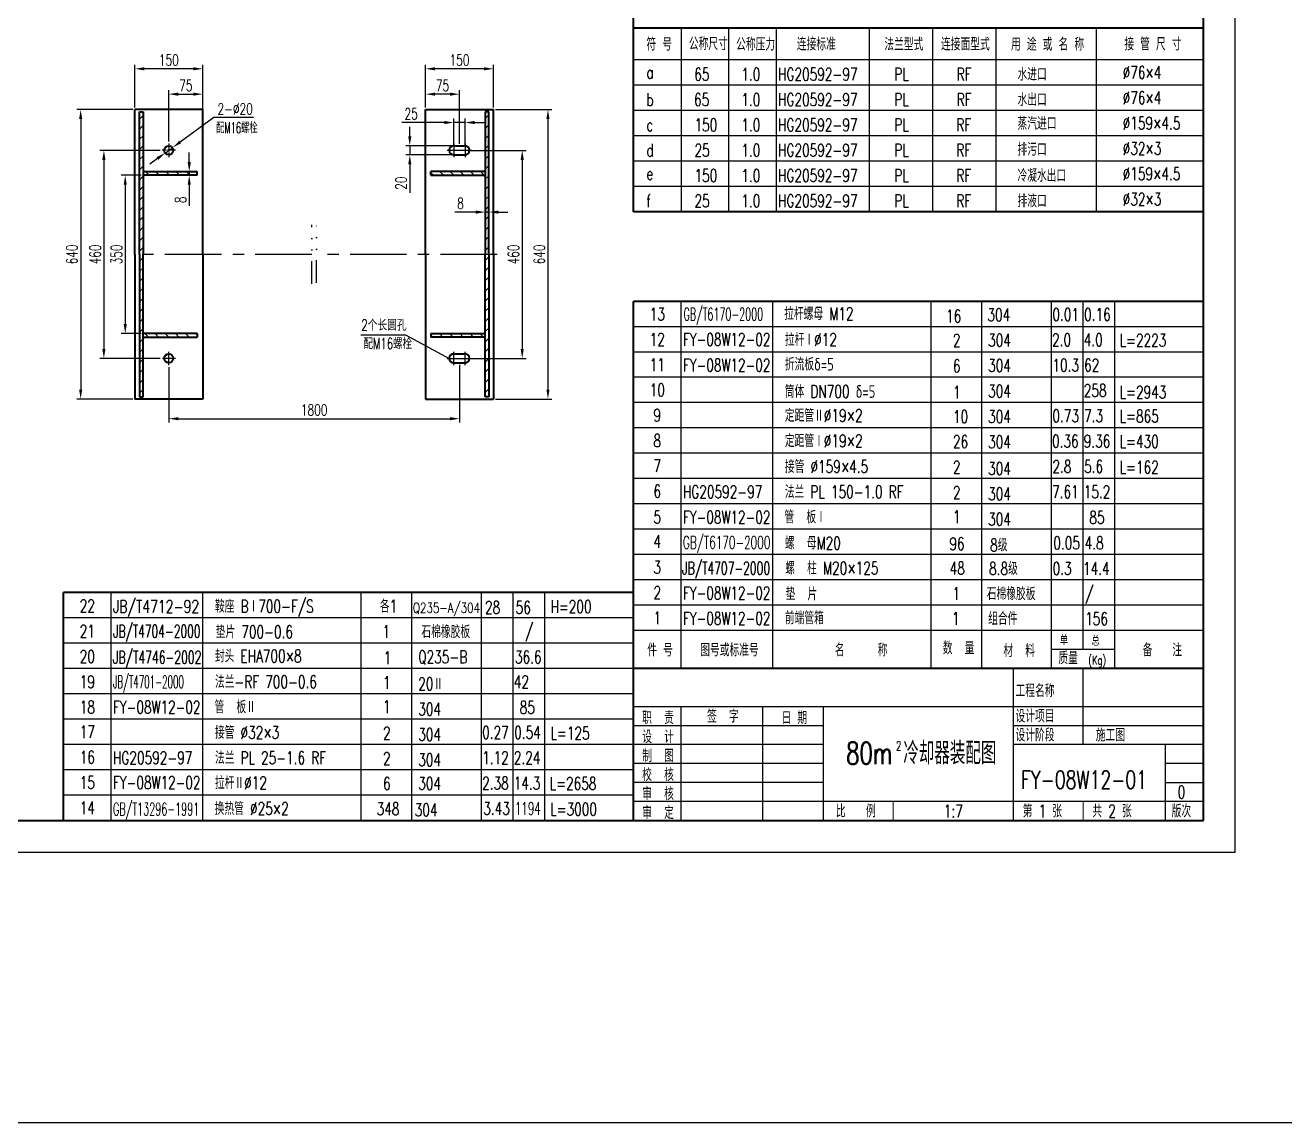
# Model space of a CAD drawing. Header units: millimetres. Extents: x -31412 to -3120, y -19513 to 5955.
# Drawn here: x -27568 to -24784, y -19513 to -17085 of the extents above; entities that cross this region are included whole.
import ezdxf
from ezdxf.enums import TextEntityAlignment as Align

# ---------------------------------------------------------------- set-up
doc = ezdxf.new("R2010")
doc.units = ezdxf.units.MM
doc.linetypes.add('CENTER', pattern=[2, 1.25, -0.25, 0.25, -0.25])
doc.linetypes.add('DIVIDE', pattern=[1.25, 0.5, -0.25, 0, -0.25, 0, -0.25])
doc.layers.add('CEN', color=1, linetype='CENTER')
doc.layers.add('双点画线', color=3, linetype='DIVIDE')
for name, color, linetype, lineweight in [('文字层', 40, 'Continuous', 20), ('细线', 11, 'Continuous', 25), ('细线层', 11, 'Continuous', 25), ('边框+粗实线层', 2, 'Continuous', 40)]:
    doc.layers.add(name, color=color, linetype=linetype, lineweight=lineweight)
doc.styles.add('hztxt-0.8', font='romans.shx', dxfattribs={"width": 0.7, "bigfont": 'hztxt.shx'})
doc.dimstyles.new('装配图', dxfattribs={"dimscale": 7, "dimtxt": 3.5, "dimasz": 3, "dimexe": 1.25, "dimexo": 0.625, "dimgap": 1, "dimtad": 1, "dimdsep": 46, "dimtxsty": 'hztxt-0.8', "dimcen": 2.5, "dimadec": 0, "dimazin": 0, "dimtfac": 1, "dimtmove": 0, "dimatfit": 3, "dimfxl": 0, "dimarcsym": 0})

# ---------------------------------------------------------------- blocks, each defined once
blk = doc.blocks.new('*D43')
at = {"layer": 'Defpoints', "color": 0}
for p in [(-27175.9, -17238), (-27250.9, -17347.2), (-27175.9, -17347.2)]:
    blk.add_point(p, dxfattribs=at)
at = {"layer": '细线层', "color": 0, "lineweight": -2}
for p, q in [((-27250.9, -17342.8), (-27250.9, -17229.3)), ((-27175.9, -17342.8), (-27175.9, -17229.3)), ((-27229.9, -17238), (-27196.9, -17238))]:
    blk.add_line(p, q, dxfattribs=at)
at = {"layer": '细线层', "color": 0}
for points in [[(-27229.9, -17234.5), (-27229.9, -17241.5), (-27250.9, -17238)], [(-27196.9, -17234.5), (-27196.9, -17241.5), (-27175.9, -17238)]]:
    blk.add_solid(points, dxfattribs=at)
at = {"layer": '细线层', "color": 0, "insert": (-27213.4, -17218.8), "char_height": 24.5, "attachment_point": 5, "style": 'hztxt-0.8'}
blk.add_mtext('75', dxfattribs=at)
blk = doc.blocks.new('*D44')
at = {"layer": 'Defpoints', "color": 0}
for p in [(-27325.9, -17181.9), (-27325.9, -17272.2), (-27175.9, -17272.2)]:
    blk.add_point(p, dxfattribs=at)
at = {"layer": '细线层', "color": 0, "lineweight": -2}
for p, q in [((-27325.9, -17267.8), (-27325.9, -17173.1)), ((-27196.9, -17181.9), (-27304.9, -17181.9)), ((-27175.9, -17267.8), (-27175.9, -17173.1))]:
    blk.add_line(p, q, dxfattribs=at)
at = {"layer": '细线层', "color": 0}
for points in [[(-27304.9, -17178.4), (-27304.9, -17185.4), (-27325.9, -17181.9)], [(-27196.9, -17178.4), (-27196.9, -17185.4), (-27175.9, -17181.9)]]:
    blk.add_solid(points, dxfattribs=at)
at = {"layer": '细线层', "color": 0, "insert": (-27250.9, -17162.6), "char_height": 24.5, "attachment_point": 5, "style": 'hztxt-0.8'}
blk.add_mtext('150', dxfattribs=at)
blk = doc.blocks.new('*D45')
at = {"layer": 'Defpoints', "color": 0}
for p in [(-26683.2, -17238), (-26683.2, -17272.2), (-26608.2, -17352.2)]:
    blk.add_point(p, dxfattribs=at)
at = {"layer": '细线层', "color": 0, "lineweight": -2}
for p, q in [((-26683.2, -17267.8), (-26683.2, -17229.3)), ((-26608.2, -17347.8), (-26608.2, -17229.3)), ((-26629.2, -17238), (-26662.2, -17238))]:
    blk.add_line(p, q, dxfattribs=at)
at = {"layer": '细线层', "color": 0}
for points in [[(-26662.2, -17234.5), (-26662.2, -17241.5), (-26683.2, -17238)], [(-26629.2, -17234.5), (-26629.2, -17241.5), (-26608.2, -17238)]]:
    blk.add_solid(points, dxfattribs=at)
at = {"layer": '细线层', "color": 0, "insert": (-26645.7, -17218.8), "char_height": 24.5, "attachment_point": 5, "style": 'hztxt-0.8'}
blk.add_mtext('75', dxfattribs=at)
blk = doc.blocks.new('*D46')
at = {"layer": 'Defpoints', "color": 0}
for p in [(-26683.2, -17181.9), (-26683.2, -17272.2), (-26533.2, -17272.2)]:
    blk.add_point(p, dxfattribs=at)
at = {"layer": '细线层', "color": 0, "lineweight": -2}
for p, q in [((-26683.2, -17267.8), (-26683.2, -17173.1)), ((-26554.2, -17181.9), (-26662.2, -17181.9)), ((-26533.2, -17267.8), (-26533.2, -17173.1))]:
    blk.add_line(p, q, dxfattribs=at)
at = {"layer": '细线层', "color": 0}
for points in [[(-26662.2, -17178.4), (-26662.2, -17185.4), (-26683.2, -17181.9)], [(-26554.2, -17178.4), (-26554.2, -17185.4), (-26533.2, -17181.9)]]:
    blk.add_solid(points, dxfattribs=at)
at = {"layer": '细线层', "color": 0, "insert": (-26608.2, -17162.6), "char_height": 24.5, "attachment_point": 5, "style": 'hztxt-0.8'}
blk.add_mtext('150', dxfattribs=at)
blk = doc.blocks.new('*D47')
at = {"layer": 'Defpoints', "color": 0}
for p in [(-27325.9, -17272.2), (-27445.7, -17912.2), (-27325.9, -17912.2)]:
    blk.add_point(p, dxfattribs=at)
at = {"layer": '细线层', "color": 0, "lineweight": -2}
for p, q in [((-27330.3, -17272.2), (-27454.5, -17272.2)), ((-27445.7, -17293.2), (-27445.7, -17891.2)), ((-27330.3, -17912.2), (-27454.5, -17912.2))]:
    blk.add_line(p, q, dxfattribs=at)
at = {"layer": '细线层', "color": 0}
for points in [[(-27449.2, -17293.2), (-27442.2, -17293.2), (-27445.7, -17272.2)], [(-27449.2, -17891.2), (-27442.2, -17891.2), (-27445.7, -17912.2)]]:
    blk.add_solid(points, dxfattribs=at)
at = {"layer": '细线层', "color": 0, "insert": (-27465, -17592.2), "char_height": 24.5, "attachment_point": 5, "rotation": 90, "style": 'hztxt-0.8'}
blk.add_mtext('640', dxfattribs=at)
blk = doc.blocks.new('*D48')
at = {"layer": 'Defpoints', "color": 0}
for p in [(-26593.8, -17362.2), (-26593.8, -17822.2), (-26469.5, -17822.2)]:
    blk.add_point(p, dxfattribs=at)
at = {"layer": '细线层', "color": 0, "lineweight": -2}
for p, q in [((-26589.4, -17362.2), (-26460.8, -17362.2)), ((-26469.5, -17383.2), (-26469.5, -17801.2)), ((-26589.4, -17822.2), (-26460.8, -17822.2))]:
    blk.add_line(p, q, dxfattribs=at)
at = {"layer": '细线层', "color": 0}
for points in [[(-26473, -17383.2), (-26466, -17383.2), (-26469.5, -17362.2)], [(-26473, -17801.2), (-26466, -17801.2), (-26469.5, -17822.2)]]:
    blk.add_solid(points, dxfattribs=at)
at = {"layer": '细线层', "color": 0, "insert": (-26488.8, -17592.2), "char_height": 24.5, "attachment_point": 5, "rotation": 90, "style": 'hztxt-0.8'}
blk.add_mtext('460', dxfattribs=at)
blk = doc.blocks.new('*D49')
at = {"layer": 'Defpoints', "color": 0}
for p in [(-26533.2, -17272.2), (-26533.2, -17912.2), (-26412.6, -17912.2)]:
    blk.add_point(p, dxfattribs=at)
at = {"layer": '细线层', "color": 0, "lineweight": -2}
for p, q in [((-26528.8, -17272.2), (-26403.8, -17272.2)), ((-26412.6, -17293.2), (-26412.6, -17891.2)), ((-26528.8, -17912.2), (-26403.8, -17912.2))]:
    blk.add_line(p, q, dxfattribs=at)
at = {"layer": '细线层', "color": 0}
for points in [[(-26416.1, -17293.2), (-26409.1, -17293.2), (-26412.6, -17272.2)], [(-26416.1, -17891.2), (-26409.1, -17891.2), (-26412.6, -17912.2)]]:
    blk.add_solid(points, dxfattribs=at)
at = {"layer": '细线层', "color": 0, "insert": (-26431.8, -17592.2), "char_height": 24.5, "attachment_point": 5, "rotation": 90, "style": 'hztxt-0.8'}
blk.add_mtext('640', dxfattribs=at)
blk = doc.blocks.new('*D50')
at = {"layer": 'Defpoints', "color": 0}
for p in [(-27265.9, -17362.2), (-27394.4, -17822.2), (-27265.9, -17822.2)]:
    blk.add_point(p, dxfattribs=at)
at = {"layer": '细线层', "color": 0, "lineweight": -2}
for p, q in [((-27270.3, -17362.2), (-27403.2, -17362.2)), ((-27394.4, -17383.2), (-27394.4, -17801.2)), ((-27270.3, -17822.2), (-27403.2, -17822.2))]:
    blk.add_line(p, q, dxfattribs=at)
at = {"layer": '细线层', "color": 0}
for points in [[(-27397.9, -17383.2), (-27390.9, -17383.2), (-27394.4, -17362.2)], [(-27397.9, -17801.2), (-27390.9, -17801.2), (-27394.4, -17822.2)]]:
    blk.add_solid(points, dxfattribs=at)
at = {"layer": '细线层', "color": 0, "insert": (-27413.7, -17592.2), "char_height": 24.5, "attachment_point": 5, "rotation": 90, "style": 'hztxt-0.8'}
blk.add_mtext('460', dxfattribs=at)
blk = doc.blocks.new('*D51')
at = {"layer": 'Defpoints', "color": 0}
for p in [(-27307.9, -17417.2), (-27347.2, -17767.2), (-27307.9, -17767.2)]:
    blk.add_point(p, dxfattribs=at)
at = {"layer": '细线层', "color": 0, "lineweight": -2}
for p, q in [((-27312.3, -17417.2), (-27356, -17417.2)), ((-27347.2, -17438.2), (-27347.2, -17746.2)), ((-27312.3, -17767.2), (-27356, -17767.2))]:
    blk.add_line(p, q, dxfattribs=at)
at = {"layer": '细线层', "color": 0}
for points in [[(-27350.7, -17438.2), (-27343.7, -17438.2), (-27347.2, -17417.2)], [(-27350.7, -17746.2), (-27343.7, -17746.2), (-27347.2, -17767.2)]]:
    blk.add_solid(points, dxfattribs=at)
at = {"layer": '细线层', "color": 0, "insert": (-27366.5, -17592.2), "char_height": 24.5, "attachment_point": 5, "rotation": 90, "style": 'hztxt-0.8'}
blk.add_mtext('350', dxfattribs=at)
blk = doc.blocks.new('*D52')
at = {"layer": 'Defpoints', "color": 0}
for p in [(-27214.7, -17409.2), (-27214.7, -17417.2), (-27205.7, -17417.2)]:
    blk.add_point(p, dxfattribs=at)
at = {"layer": '细线层', "color": 0, "lineweight": -2}
for p, q in [((-27205.7, -17388.2), (-27205.7, -17367.2)), ((-27210.3, -17409.2), (-27196.9, -17409.2)), ((-27210.3, -17417.2), (-27196.9, -17417.2)), ((-27205.7, -17409.2), (-27205.7, -17417.2)), ((-27205.7, -17438.2), (-27205.7, -17484.6))]:
    blk.add_line(p, q, dxfattribs=at)
at = {"layer": '细线层', "color": 0}
for points in [[(-27209.2, -17388.2), (-27202.2, -17388.2), (-27205.7, -17409.2)], [(-27209.2, -17438.2), (-27202.2, -17438.2), (-27205.7, -17417.2)]]:
    blk.add_solid(points, dxfattribs=at)
at = {"layer": '细线层', "color": 0, "insert": (-27224.9, -17471.9), "char_height": 24.5, "attachment_point": 5, "rotation": 90, "style": 'hztxt-0.8'}
blk.add_mtext('8', dxfattribs=at)
blk = doc.blocks.new('*D53')
at = {"layer": 'Defpoints', "color": 0}
for p in [(-27250.9, -17837.2), (-26608.2, -17832.2), (-26608.2, -17955.6)]:
    blk.add_point(p, dxfattribs=at)
at = {"layer": '细线层', "color": 0, "lineweight": -2}
for p, q in [((-27250.9, -17841.6), (-27250.9, -17964.3)), ((-26608.2, -17836.6), (-26608.2, -17964.3)), ((-27229.9, -17955.6), (-26629.2, -17955.6))]:
    blk.add_line(p, q, dxfattribs=at)
at = {"layer": '细线层', "color": 0}
for points in [[(-27229.9, -17952.1), (-27229.9, -17959.1), (-27250.9, -17955.6)], [(-26629.2, -17952.1), (-26629.2, -17959.1), (-26608.2, -17955.6)]]:
    blk.add_solid(points, dxfattribs=at)
at = {"layer": '细线层', "color": 0, "insert": (-26929.6, -17936.3), "char_height": 24.5, "attachment_point": 5, "style": 'hztxt-0.8'}
blk.add_mtext('1800', dxfattribs=at)
blk = doc.blocks.new('*D54')
at = {"layer": 'Defpoints', "color": 0}
for p in [(-27259, -17368.1), (-27242.8, -17356.3)]:
    blk.add_point(p, dxfattribs=at)
at = {"layer": '细线层', "color": 0, "lineweight": -2}
for p, q in [((-27151.4, -17289.9), (-27225.8, -17344)), ((-27063.5, -17289.9), (-27151.4, -17289.9)), ((-27259, -17368.1), (-27242.8, -17356.3)), ((-27276, -17380.4), (-27293, -17392.7))]:
    blk.add_line(p, q, dxfattribs=at)
at = {"layer": '细线层', "color": 0}
for points in [[(-27227.9, -17341.1), (-27223.7, -17346.8), (-27242.8, -17356.3)], [(-27278, -17377.6), (-27273.9, -17383.2), (-27259, -17368.1)]]:
    blk.add_solid(points, dxfattribs=at)
at = {"layer": '细线层', "color": 0, "insert": (-27103.9, -17270.7), "char_height": 24.5, "attachment_point": 5, "style": 'hztxt-0.8'}
blk.add_mtext('2-∅20', dxfattribs=at)
blk = doc.blocks.new('*D55')
at = {"layer": 'Defpoints', "color": 0}
for p in [(-26620.7, -17300.7), (-26620.7, -17357.5), (-26595.7, -17357.5)]:
    blk.add_point(p, dxfattribs=at)
at = {"layer": '细线层', "color": 0, "lineweight": -2}
for p, q in [((-26620.7, -17353.2), (-26620.7, -17291.9)), ((-26595.7, -17353.2), (-26595.7, -17291.9)), ((-26641.7, -17300.7), (-26736, -17300.7)), ((-26595.7, -17300.7), (-26620.7, -17300.7)), ((-26574.7, -17300.7), (-26553.7, -17300.7))]:
    blk.add_line(p, q, dxfattribs=at)
at = {"layer": '细线层', "color": 0}
for points in [[(-26641.7, -17297.2), (-26641.7, -17304.2), (-26620.7, -17300.7)], [(-26574.7, -17297.2), (-26574.7, -17304.2), (-26595.7, -17300.7)]]:
    blk.add_solid(points, dxfattribs=at)
at = {"layer": '细线层', "color": 0, "insert": (-26715.1, -17281.4), "char_height": 24.5, "attachment_point": 5, "style": 'hztxt-0.8'}
blk.add_mtext('25', dxfattribs=at)
blk = doc.blocks.new('*D56')
at = {"layer": 'Defpoints', "color": 0}
for p in [(-26718.1, -17352.2), (-26620.7, -17352.2), (-26620.7, -17372.2)]:
    blk.add_point(p, dxfattribs=at)
at = {"layer": '细线层', "color": 0, "lineweight": -2}
for p, q in [((-26718.1, -17331.2), (-26718.1, -17310.2)), ((-26625.1, -17352.2), (-26726.8, -17352.2)), ((-26625.1, -17372.2), (-26726.8, -17372.2)), ((-26718.1, -17352.2), (-26718.1, -17372.2)), ((-26718.1, -17393.2), (-26718.1, -17455.9))]:
    blk.add_line(p, q, dxfattribs=at)
at = {"layer": '细线层', "color": 0}
for points in [[(-26721.6, -17331.2), (-26714.6, -17331.2), (-26718.1, -17352.2)], [(-26721.6, -17393.2), (-26714.6, -17393.2), (-26718.1, -17372.2)]]:
    blk.add_solid(points, dxfattribs=at)
at = {"layer": '细线层', "color": 0, "insert": (-26737.3, -17435.1), "char_height": 24.5, "attachment_point": 5, "rotation": 90, "style": 'hztxt-0.8'}
blk.add_mtext('20', dxfattribs=at)
blk = doc.blocks.new('*D57')
at = {"layer": 'Defpoints', "color": 0}
for p in [(-26551.2, -17488.5), (-26543.2, -17488.5), (-26551.2, -17498.8)]:
    blk.add_point(p, dxfattribs=at)
at = {"layer": '细线层', "color": 0, "lineweight": -2}
for p, q in [((-26572.2, -17498.8), (-26618.7, -17498.8)), ((-26551.2, -17492.8), (-26551.2, -17507.6)), ((-26543.2, -17498.8), (-26551.2, -17498.8)), ((-26543.2, -17492.8), (-26543.2, -17507.6)), ((-26522.2, -17498.8), (-26501.2, -17498.8))]:
    blk.add_line(p, q, dxfattribs=at)
at = {"layer": '细线层', "color": 0}
for points in [[(-26572.2, -17495.3), (-26572.2, -17502.3), (-26551.2, -17498.8)], [(-26522.2, -17495.3), (-26522.2, -17502.3), (-26543.2, -17498.8)]]:
    blk.add_solid(points, dxfattribs=at)
at = {"layer": '细线层', "color": 0, "insert": (-26605.9, -17479.6), "char_height": 24.5, "attachment_point": 5, "style": 'hztxt-0.8'}
blk.add_mtext('8', dxfattribs=at)

msp = doc.modelspace()

# ---------------------------------------------------------------- hatches: boundary and pattern name
at = {"layer": '细线层'}
h = msp.add_hatch(dxfattribs=at)
h.set_pattern_fill('ANSI31', color=256, scale=5, style=0)
h.set_pattern_definition([(45, (0, -102.3), (-11.22532, 11.22532), [])])
h.paths.add_polyline_path([(-27315.885, -17592.181), (-27307.885, -17592.181), (-27307.885, -17277.181), (-27315.885, -17277.181)])
h.paths.add_polyline_path([(-27315.885, -17907.181), (-27307.885, -17907.181), (-27307.885, -17592.181), (-27315.885, -17592.181)])
h.paths.add_polyline_path([(-26551.225, -17592.181), (-26543.225, -17592.181), (-26543.225, -17277.181), (-26551.225, -17277.181)])
h.paths.add_polyline_path([(-26551.225, -17907.181), (-26543.225, -17907.181), (-26543.225, -17592.181), (-26551.225, -17592.181)])
h = msp.add_hatch(dxfattribs=at)
h.set_pattern_fill('ANSI31', color=256, scale=5, angle=90, style=0)
h.set_pattern_definition([(135, (0, -102.3), (-11.22532, -11.22532), [])])
h.paths.add_polyline_path([(-26671.225, -17409.181), (-26671.225, -17417.181), (-26551.225, -17417.181), (-26551.225, -17409.181)])
h.paths.add_polyline_path([(-26551.225, -17775.181), (-26551.225, -17767.181), (-26671.225, -17767.181), (-26671.225, -17775.181)])
h.paths.add_polyline_path([(-27187.885, -17417.181), (-27187.885, -17409.181), (-27307.885, -17409.181), (-27307.885, -17417.181)])
h.paths.add_polyline_path([(-27187.885, -17775.181), (-27187.885, -17767.181), (-27307.885, -17767.181), (-27307.885, -17775.181)])

# ---------------------------------------------------------------- linework, layer by layer
at = {"layer": 'CEN', "ltscale": 10}
for p, q in [((-27250.885, -17347.181), (-27250.885, -17377.181)), ((-27235.885, -17362.181), (-27265.885, -17362.181))]:
    msp.add_line(p, q, dxfattribs=at)
at = {"layer": 'CEN'}
for p, q in [((-26620.725, -17347.181), (-26620.725, -17377.181)), ((-26595.725, -17347.181), (-26595.725, -17377.181)), ((-26635.725, -17362.181), (-26580.725, -17362.181)), ((-27235.885, -17822.181), (-27265.885, -17822.181)), ((-27250.885, -17837.181), (-27250.885, -17807.181)), ((-26635.725, -17822.181), (-26580.725, -17822.181)), ((-26620.725, -17837.181), (-26620.725, -17807.181)), ((-26595.725, -17837.181), (-26595.725, -17807.181))]:
    msp.add_line(p, q, dxfattribs=at)
at = {"layer": 'CEN', "ltscale": 100}
for p, q in [((-26934.555, -17592.181), (-27330.885, -17592.181)), ((-26524.985, -17592.181), (-26924.555, -17592.181))]:
    msp.add_line(p, q, dxfattribs=at)
at = {"layer": '双点画线', "ltscale": 100}
for p, q in [((-26934.555, -17657.075), (-26934.555, -17527.288)), ((-26924.555, -17655.373), (-26924.555, -17528.989))]:
    msp.add_line(p, q, dxfattribs=at)
at = {"layer": '文字层'}
for p, q in [((-25649.42, -18844.133), (-25649.42, -18802.133)), ((-25229.418, -18844.133), (-25229.418, -18802.133))]:
    msp.add_line(p, q, dxfattribs=at)
at = {"layer": '细线'}
msp.add_line((-26826.655, -17770.102), (-26727.812, -17770.102), dxfattribs=at)
at = {"layer": '细线', "linetype": 'ByBlock'}
msp.add_line((-26727.812, -17770.102), (-26630.725, -17822.181), dxfattribs=at)
at = {"layer": '细线层'}
for p, q in [((-26118.301, -17092.42), (-26118.301, -17498.379)), ((-26013.312, -17092.42), (-26013.312, -17498.379)), ((-25908.322, -17092.42), (-25908.322, -17498.379)), ((-25702.68, -17092.42), (-25702.68, -17498.379)), ((-25562.694, -17092.42), (-25562.694, -17498.379)), ((-25422.708, -17092.42), (-25422.708, -17498.379)), ((-25200.856, -17092.42), (-25200.856, -17498.379)), ((-24963.417, -17162.413), (-26223.417, -17162.413)), ((-24963.417, -17218.407), (-26223.417, -17218.407)), ((-24963.417, -17274.402), (-26223.417, -17274.402)), ((-24963.417, -17330.396), (-26223.417, -17330.396)), ((-24963.417, -17386.391), (-26223.417, -17386.391)), ((-24963.417, -17442.385), (-26223.417, -17442.385)), ((-26118.423, -18508.131), (-26118.423, -17696.127)), ((-25915.422, -18508.131), (-25915.422, -17696.127)), ((-25565.42, -18508.131), (-25565.42, -17696.127)), ((-25453.419, -18508.131), (-25453.419, -17696.127)), ((-25299.419, -18508.131), (-25299.419, -17696.127)), ((-25229.418, -18466.131), (-25229.418, -17696.127)), ((-25159.418, -18508.131), (-25159.418, -17696.127)), ((-24963.417, -17752.128), (-26223.417, -17752.128)), ((-24963.417, -17808.128), (-26223.417, -17808.128)), ((-24963.417, -17864.128), (-26223.417, -17864.128)), ((-24963.417, -17920.128), (-26223.417, -17920.128)), ((-24963.417, -17976.129), (-26223.417, -17976.129)), ((-24963.417, -18032.129), (-26223.417, -18032.129)), ((-24963.417, -18088.129), (-26223.417, -18088.129)), ((-24963.417, -18144.13), (-26223.417, -18144.13)), ((-24963.417, -18200.13), (-26223.417, -18200.13)), ((-24963.417, -18256.13), (-26223.417, -18256.13)), ((-24963.417, -18312.13), (-26223.417, -18312.13)), ((-27378.429, -18844.133), (-27378.429, -18340.13)), ((-27175.428, -18844.133), (-27175.428, -18340.13)), ((-26825.426, -18844.133), (-26825.426, -18340.13)), ((-26713.426, -18844.133), (-26713.426, -18340.13)), ((-26559.425, -18844.133), (-26559.425, -18340.13)), ((-26489.425, -18844.133), (-26489.425, -18340.13)), ((-26419.424, -18844.133), (-26419.424, -18340.13)), ((-24963.417, -18368.131), (-26223.417, -18368.131)), ((-26223.417, -18396.131), (-27483.417, -18396.131)), ((-24963.417, -18424.131), (-26223.417, -18424.131)), ((-26223.417, -18452.131), (-27483.417, -18452.131)), ((-25159.418, -18466.131), (-25299.419, -18466.131)), ((-26223.417, -18508.131), (-27483.417, -18508.131)), ((-25383.419, -18844.133), (-25383.419, -18508.131)), ((-25229.418, -18676.132), (-25229.418, -18508.131)), ((-26223.417, -18564.132), (-27483.417, -18564.132)), ((-26223.417, -18592.132), (-24963.417, -18592.132)), ((-26118.423, -18844.133), (-26118.423, -18592.132)), ((-25937.279, -18844.133), (-25937.279, -18592.132)), ((-25803.421, -18844.133), (-25803.421, -18592.132)), ((-26223.417, -18620.132), (-27483.417, -18620.132)), ((-26223.417, -18634.132), (-25803.421, -18634.132)), ((-25383.419, -18634.132), (-24963.417, -18634.132)), ((-26223.417, -18676.132), (-27483.417, -18676.132)), ((-25803.421, -18676.132), (-26223.417, -18676.132)), ((-24963.417, -18676.132), (-25383.419, -18676.132)), ((-25047.417, -18844.133), (-25047.417, -18676.132)), ((-26223.417, -18732.132), (-27483.417, -18732.132)), ((-25803.421, -18718.132), (-26223.417, -18718.132)), ((-24963.417, -18718.132), (-25047.417, -18718.132)), ((-25803.421, -18760.133), (-26223.417, -18760.133)), ((-25047.417, -18760.133), (-24963.417, -18760.133)), ((-26223.417, -18788.133), (-27483.417, -18788.133)), ((-24963.417, -18802.133), (-26223.417, -18802.133))]:
    msp.add_line(p, q, dxfattribs=at)
msp.add_lwpolyline([(-31411.86, -12320.782), (-18409.432, -12320.782), (-18409.432, -19512.538), (-31411.86, -19512.538)], close=True, dxfattribs=at)
for points in [[(-24893.417, -18914.133), (-24893.417, -14756.133)], [(-30780.417, -18914.133), (-24893.417, -18914.133)]]:
    msp.add_lwpolyline(points, dxfattribs=at)
at = {"layer": '边框+粗实线层'}
for p, q in [((-24963.417, -17092.42), (-26223.417, -17092.42)), ((-27325.885, -17592.181), (-27325.885, -17272.181)), ((-27175.885, -17272.181), (-27325.885, -17272.181)), ((-27315.885, -17592.181), (-27315.885, -17277.181)), ((-27315.885, -17277.181), (-27307.885, -17277.181)), ((-27307.885, -17277.181), (-27307.885, -17592.181)), ((-27175.885, -17592.181), (-27175.885, -17272.181)), ((-26683.225, -17272.181), (-26533.225, -17272.181)), ((-26683.225, -17592.181), (-26683.225, -17272.181)), ((-26543.225, -17277.181), (-26551.225, -17277.181)), ((-26551.225, -17277.181), (-26551.225, -17592.181)), ((-26543.225, -17592.181), (-26543.225, -17277.181)), ((-26533.225, -17592.181), (-26533.225, -17272.181)), ((-26620.725, -17352.181), (-26595.725, -17352.181)), ((-26620.725, -17372.181), (-26595.725, -17372.181)), ((-27307.885, -17409.181), (-27187.885, -17409.181)), ((-27187.885, -17417.181), (-27307.885, -17417.181)), ((-27187.885, -17417.181), (-27187.885, -17409.181)), ((-26671.225, -17417.181), (-26671.225, -17409.181)), ((-26551.225, -17409.181), (-26671.225, -17409.181)), ((-26671.225, -17417.181), (-26551.225, -17417.181)), ((-24963.417, -17498.379), (-26223.417, -17498.379)), ((-27325.885, -17592.181), (-27325.885, -17912.181)), ((-27315.885, -17592.181), (-27315.885, -17907.181)), ((-27307.885, -17907.181), (-27307.885, -17592.181)), ((-27175.885, -17592.181), (-27175.885, -17912.181)), ((-26683.225, -17592.181), (-26683.225, -17912.181)), ((-26551.225, -17907.181), (-26551.225, -17592.181)), ((-26543.225, -17592.181), (-26543.225, -17907.181)), ((-26533.225, -17592.181), (-26533.225, -17912.181)), ((-24963.417, -17696.127), (-26223.417, -17696.127)), ((-27187.885, -17767.181), (-27307.885, -17767.181)), ((-27307.885, -17775.181), (-27187.885, -17775.181)), ((-27187.885, -17767.181), (-27187.885, -17775.181)), ((-26671.225, -17767.181), (-26671.225, -17775.181)), ((-26671.225, -17767.181), (-26551.225, -17767.181)), ((-26551.225, -17775.181), (-26671.225, -17775.181)), ((-26620.725, -17812.181), (-26595.725, -17812.181)), ((-26620.725, -17832.181), (-26595.725, -17832.181)), ((-27175.885, -17912.181), (-27325.885, -17912.181)), ((-27315.885, -17907.181), (-27307.885, -17907.181)), ((-26683.225, -17912.181), (-26533.225, -17912.181)), ((-26543.225, -17907.181), (-26551.225, -17907.181)), ((-26223.417, -18340.13), (-27483.417, -18340.13)), ((-24963.417, -18508.131), (-26223.417, -18508.131))]:
    msp.add_line(p, q, dxfattribs=at)
for points in [[(-26223.417, -17498.379), (-26223.417, -14826.133)], [(-24963.417, -17920.128), (-24963.417, -14826.133)], [(-26223.417, -18844.133), (-26223.417, -17696.127)], [(-24963.417, -18844.133), (-24963.417, -17696.127)], [(-27483.417, -18844.133), (-27483.417, -18340.13)], [(-30605.417, -18844.133), (-24963.417, -18844.133)]]:
    msp.add_lwpolyline(points, dxfattribs=at)
for centre in [(-27250.885, -17362.181), (-27250.885, -17822.181)]:
    msp.add_circle(centre, 10, dxfattribs=at)
for centre, start, end in [((-26620.725, -17362.181), 90, 270), ((-26595.725, -17362.181), 270, 90), ((-26620.725, -17822.181), 90, 270), ((-26595.725, -17822.181), 270, 90)]:
    msp.add_arc(centre, 10, start, end, dxfattribs=at)
for points in [[(-27307.885, -17409.181), (-27307.885, -17403.181), (-27301.885, -17409.181)], [(-26551.225, -17409.181), (-26551.225, -17403.181), (-26557.225, -17409.181)], [(-27307.885, -17417.181), (-27301.885, -17417.181), (-27307.885, -17423.181)], [(-26551.225, -17417.181), (-26557.225, -17417.181), (-26551.225, -17423.181)], [(-27307.885, -17767.181), (-27301.885, -17767.181), (-27307.885, -17761.181)], [(-26551.225, -17767.181), (-26557.225, -17767.181), (-26551.225, -17761.181)], [(-27307.885, -17775.181), (-27307.885, -17781.181), (-27301.885, -17775.181)], [(-26551.225, -17775.181), (-26551.225, -17781.181), (-26557.225, -17775.181)]]:
    msp.add_solid(points, dxfattribs=at)

# ---------------------------------------------------------------- texts
at = {"layer": '文字层', "style": 'hztxt-0.8', "width": 0.7}
for s, height, p in [('符 号', 28, (-26194.988, -17141.633)), ('公称尺寸', 28, (-26100.984, -17140.554)), ('公称压力', 28, (-25996.633, -17141.758)), ('连接标准', 28, (-25862.407, -17141.356)), ('法兰型式', 28, (-25668.923, -17141.756)), ('连接面型式', 28, (-25543.629, -17141.356)), ('用 途 或 名 称', 28, (-25388.829, -17141.756)), ('接 管 尺 寸', 28, (-25138.308, -17141.222)), ('65', 28, (-26089.231, -17208.048)), ('1.0', 28, (-25985.009, -17208.048)), ('HG20592-97', 28, (-25903.745, -17208.048)), ('PL', 28, (-25646.729, -17208.048)), ('RF', 28, (-25509.153, -17208.048)), ('水进口', 28, (-25374.54, -17208.048)), ('%%c76×4', 28, (-25142.002, -17204.148)), ('a', 28, (-26194.988, -17203.648)), ('b', 28, (-26194.988, -17264.042)), ('65', 28, (-26089.571, -17264.042)), ('1.0', 28, (-25985.009, -17264.042)), ('HG20592-97', 28, (-25903.745, -17264.042)), ('PL', 28, (-25646.729, -17264.042)), ('RF', 28, (-25509.153, -17264.042)), ('水出口', 28, (-25374.54, -17264.042)), ('%%c76×4', 28, (-25142.002, -17260.143)), ('150', 28, (-26088.621, -17320.037)), ('1.0', 28, (-25985.009, -17320.037)), ('HG20592-97', 28, (-25903.745, -17320.037)), ('PL', 28, (-25646.729, -17320.037)), ('RF', 28, (-25509.713, -17320.037)), ('蒸汽进口', 28, (-25374.54, -17316.812)), ('%%c159×4.5', 28, (-25142.002, -17316.137)), ('c', 28, (-26194.988, -17320.037)), ('d', 28, (-26194.988, -17376.031)), ('25', 28, (-26088.621, -17376.031)), ('1.0', 28, (-25985.009, -17376.031)), ('HG20592-97', 28, (-25903.745, -17376.031)), ('PL', 28, (-25646.729, -17376.031)), ('RF', 28, (-25509.713, -17376.031)), ('排污口', 28, (-25374.54, -17374.257)), ('%%c32×3', 28, (-25142.002, -17372.131)), ('150', 28, (-26088.621, -17432.025)), ('1.0', 28, (-25985.009, -17432.025)), ('HG20592-97', 28, (-25903.745, -17432.025)), ('PL', 28, (-25646.729, -17432.025)), ('RF', 28, (-25509.713, -17432.025)), ('冷凝水出口', 28, (-25374.54, -17432.025)), ('%%c159×4.5', 28, (-25142.002, -17428.126)), ('e', 28, (-26194.988, -17427.626)), ('f', 28, (-26194.988, -17488.02)), ('25', 28, (-26088.621, -17488.02)), ('1.0', 28, (-25985.009, -17488.02)), ('HG20592-97', 28, (-25903.745, -17488.02)), ('PL', 28, (-25646.729, -17488.02)), ('RF', 28, (-25509.713, -17488.02)), ('排液口', 28, (-25374.54, -17488.02)), ('%%c32×3', 28, (-25142.002, -17484.12)), ('/', 28, (-25224.923, -18355.932)), ('前端管箱', 28, (-25888.869, -18410.122)), ('1', 28, (-25519.702, -18411.659)), ('组合件', 28, (-25439.415, -18411.491)), ('156', 28, (-25224.923, -18411.933)), ('单', 19.25, (-25280.768, -18456.05)), ('件 号', 28, (-26193.069, -18481.144)), ('图号或标准号', 28, (-26075.918, -18481.144)), ('名     称', 28, (-25778.274, -18481.144)), ('数  量', 28, (-25539.782, -18476.715)), ('材  料', 28, (-25405.821, -18482.62)), ('总', 19.25, (-25211.007, -18457.526)), ('备   注', 28, (-25097.634, -18481.144)), ('质量', 28, (-25284.081, -18498.76)), ('(Kg)', 19.25, (-25217.97, -18498.994)), ('工程名称^J', 28, (-25378.904, -18571.132)), ('职  责', 28, (-26204.221, -18630.96)), ('签  字', 28, (-26060.795, -18627.63)), ('日 期', 28, (-25896.079, -18630.959)), ('设计项目^J', 28, (-25378.904, -18627.132)), ('设  计^J', 28, (-26204.221, -18672.96)), ('设计阶段^J', 28, (-25378.904, -18669.132)), ('施工图', 28, (-25201.418, -18669.132)), ('制  图^J', 28, (-26204.221, -18714.96)), ('80m 冷却器装配图', 49, (-25753.494, -18719.658)), ('2', 20, (-25643.204, -18689.242)), ('校  核^J', 28, (-26204.221, -18756.961)), ('FY-08W12-01', 40, (-25366.471, -18773.875)), ('审  核^J', 28, (-26204.221, -18798.961)), ('审  定^J', 28, (-26204.221, -18840.961)), (' 比   例^J', 28, (-25789.421, -18837.133)), (' 第 1 张^J', 28, (-25376.419, -18837.133)), (' 共 2 张^J', 28, (-25222.418, -18837.133))]:
    msp.add_text(s, height=height, dxfattribs=at).set_placement(p)
for s, height, p in [('13', 28, (-26170.951, -17738.127)), ('12', 28, (-26170.951, -17794.128)), ('11', 28, (-26170.951, -17850.128)), ('10', 28, (-26170.951, -17906.128)), ('9', 28, (-26170.951, -17962.129)), ('8', 28, (-26170.951, -18018.129)), ('7', 28, (-26170.951, -18074.129)), ('6', 28, (-26170.951, -18130.129)), ('5', 28, (-26170.951, -18187.063)), ('4', 28, (-26170.951, -18241.197)), ('3', 28, (-26170.951, -18298.13)), ('2', 28, (-26170.951, -18354.131)), ('22', 28, (-27430.957, -18383.387)), ('1', 28, (-26170.951, -18410.131)), ('21', 28, (-27430.957, -18439.387)), ('20', 28, (-27430.957, -18495.387)), ('19', 28, (-27430.957, -18551.388)), ('18', 28, (-27430.957, -18607.388)), ('17', 28, (-27430.957, -18662.132)), ('16', 28, (-27430.957, -18718.132)), ('15', 28, (-27430.957, -18774.133)), ('0^J', 28.0001, (-25005.417, -18795.133)), ('14', 28, (-27430.957, -18830.133)), ('1:7', 28, (-25516.42, -18837.133)), ('版次^J', 28, (-25005.417, -18837.133))]:
    msp.add_text(s, height=height, dxfattribs=at).set_placement(p, align=Align.CENTER)
at = {"layer": '文字层', "lineweight": -3, "style": 'hztxt-0.8'}
for s, width, p in [('GB/T6170-2000', 0.551563, (-26112.901, -17738.416)), ('拉杆螺母 M12', 0.7, (-25890.458, -17737.439)), ('0.01', 0.7, (-25297.244, -17739.282)), ('0.16', 0.7, (-25227.244, -17739.282)), ('16', 0.7, (-25532.29, -17742.876)), ('304', 0.7, (-25441.003, -17739.856)), ('拉杆Ⅰ%%c12', 0.7, (-25888.869, -17794.802)), ('2', 0.7, (-25517.202, -17796.338)), ('304', 0.7, (-25439.415, -17796.171)), ('2.0', 0.7, (-25298.037, -17795.282)), ('4.0', 0.7, (-25228.036, -17795.282)), ('L=2223', 0.7, (-25148.713, -17796.293)), ('折流板δ=5', 0.7, (-25888.869, -17849.188)), ('6', 0.7, (-25517.202, -17852.968)), ('304', 0.7, (-25439.415, -17852.098)), ('10.3', 0.7, (-25297.244, -17851.283)), ('62', 0.7, (-25227.244, -17851.283)), ('筒体 DN700 δ=5', 0.7, (-25888.869, -17909.475)), ('1', 0.7, (-25517.202, -17911.011)), ('304', 0.7, (-25439.415, -17908.492)), ('258', 0.7, (-25228.036, -17907.283)), ('L=2943', 0.7, (-25148.713, -17910.967)), ('定距管Ⅱ%%c19×2', 0.7, (-25888.869, -17962.564)), ('10', 0.7, (-25517.202, -17965.039)), ('304', 0.7, (-25439.415, -17965.031)), ('0.73', 0.7, (-25297.244, -17963.283)), ('7.3', 0.7, (-25227.244, -17963.283)), ('L=865', 0.7, (-25148.713, -17964.056)), ('定距管Ⅰ%%c19×2', 0.7, (-25888.869, -18018.564)), ('26', 0.7, (-25517.202, -18020.339)), ('304', 0.7, (-25439.415, -18021.031)), ('0.36', 0.7, (-25298.037, -18019.283)), ('9.36', 0.7, (-25228.036, -18019.283)), ('L=430', 0.7, (-25148.713, -18020.056)), ('接管 %%c159×4.5', 0.7, (-25888.869, -18075.504)), ('2', 0.7, (-25517.202, -18077.04)), ('304', 0.7, (-25439.415, -18079.903)), ('2.8', 0.7, (-25297.244, -18075.284)), ('5.6', 0.7, (-25227.244, -18075.284)), ('L=162', 0.7, (-25148.713, -18076.995)), ('法兰 PL 150-1.0 RF', 0.7, (-25888.869, -18131.504)), ('HG20592-97', 0.7, (-26114.156, -18131.504)), ('2', 0.7, (-25517.202, -18133.04)), ('304', 0.7, (-25439.415, -18135.904)), ('7.61', 0.7, (-25298.037, -18131.284)), ('15.2', 0.7, (-25228.036, -18131.284)), ('管  板Ⅰ', 0.7, (-25889.754, -18186.95)), ('304', 0.7, (-25439.415, -18191.904)), ('螺  母M20', 0.7, (-25888.869, -18244.598)), ('96', 0.7, (-25525.09, -18246.134)), ('8级', 0.7, (-25434.996, -18248.998)), ('0.05', 0.7, (-25295.257, -18244.378)), ('4.8', 0.7, (-25226.185, -18244.378)), ('螺  柱 M20×125', 0.7, (-25888.09, -18299.984)), ('48', 0.7, (-25524.582, -18300.294)), ('8.8级', 0.7, (-25437.295, -18300.959)), ('0.3', 0.7, (-25296.919, -18300.899)), ('14.4', 0.7, (-25229.597, -18300.899)), ('鞍座 BⅠ700-F/S', 0.7, (-27148.876, -18384.447)), ('垫  片 ', 0.7, (-25887.092, -18356.95)), ('1', 0.7, (-25518.459, -18356.448)), ('石棉橡胶板', 0.7, (-25442.473, -18356.784)), ('各1', 0.7, (-26784.239, -18384.218)), ('28', 0.7, (-26551.774, -18386.876)), ('56', 0.7, (-26484.018, -18386.876)), ('H=200', 0.7, (-26406.972, -18385.226)), ('垫片 700-0.6', 0.7, (-27147.098, -18440.951)), ('1', 0.7, (-26778.465, -18440.448)), ('石棉橡胶板', 0.7, (-26692.4, -18440.785)), ('封头 EHA700×8', 0.7, (-27149.048, -18494.364)), ('Q235-B', 0.7, (-26699.421, -18496.495)), ('JB/T4701-2000', 0.5, (-27374.162, -18551.506)), ('法兰-RF 700-0.6', 0.7, (-27148.876, -18551.506)), ('1', 0.7, (-26777.208, -18553.042)), ('20Ⅱ', 0.7, (-26699.421, -18555.906)), ('42', 0.7, (-26488.043, -18551.286)), ('管  板Ⅱ', 0.7, (-27149.76, -18606.952)), ('304', 0.7, (-26699.421, -18611.906)), ('接管 %%c32×3', 0.7, (-27148.876, -18663.507)), ('2', 0.7, (-26777.208, -18665.043)), ('304', 0.7, (-26699.421, -18667.906)), ('0.27', 0.7, (-26558.043, -18663.287)), ('0.54', 0.7, (-26487.25, -18663.287)), ('L=125', 0.7, (-26406.972, -18664.998)), ('HG20592-97', 0.7, (-27374.162, -18719.507)), ('法兰 PL 25-1.6 RF', 0.7, (-27148.876, -18719.507)), ('2', 0.7, (-26777.208, -18721.043)), ('304', 0.7, (-26699.421, -18723.907)), ('1.12', 0.7, (-26558.043, -18719.287)), ('2.24', 0.7, (-26488.043, -18719.287)), ('拉杆Ⅱ%%c12', 0.7, (-27148.876, -18774.807)), ('6', 0.7, (-26777.208, -18776.343)), ('304', 0.7, (-26699.421, -18776.176)), ('2.38', 0.7, (-26558.069, -18775.486)), ('14.3', 0.7, (-26488.264, -18775.486)), ('L=2658', 0.7, (-26408.72, -18776.298)), ('换热管 %%c25×2', 0.7, (-27149.435, -18831.706)), ('348', 0.7, (-26791.379, -18832.168)), ('304', 0.7, (-26707.209, -18834.679)), ('3.43', 0.7, (-26555.749, -18831.486)), ('1194', 0.6, (-26485.944, -18831.486)), ('L=3000', 0.7, (-26407.531, -18833.198))]:
    msp.add_text(s, height=28, dxfattribs=dict(at, width=width)).set_placement(p)
for s, height, width, p, p2 in [('FY-08W12-02', 28, 0.632249, (-26113.954, -17794.287), (-25920.907, -17794.287)), ('FY-08W12-02', 28, 0.632249, (-26113.954, -17851.248), (-25920.907, -17851.248)), ('FY-08W12-02', 28, 0.632249, (-26113.954, -18187.548), (-25920.907, -18187.548)), ('GB/T6170-2000', 28, 0.551563, (-26114.284, -18243.208), (-25920.869, -18243.208)), ('JB/T4707-2000', 28, 0.564618, (-26115.736, -18299.987), (-25921.508, -18299.987)), ('JB/T4712-92', 28, 0.65563, (-27374.162, -18384.728), (-27183.592, -18384.728)), ('Q235-A/304', 22.4, 0.675614, (-26711.204, -18385.064), (-26562.75, -18385.064)), ('JB/T4704-2000', 28, 0.561182, (-27373.96, -18439.736), (-27180.914, -18439.736)), ('JB/T4746-2002', 28, 0.568389, (-27374.305, -18497.244), (-27178.779, -18497.244)), ('FY-08W12-02', 28, 0.632249, (-27373.96, -18607.55), (-27180.914, -18607.55)), ('FY-08W12-02', 28, 0.632249, (-27373.96, -18774.292), (-27180.914, -18774.292)), ('GB/T13296-1991', 28, 0.515983, (-27374.162, -18832.731), (-27183.592, -18832.731))]:
    msp.add_text(s, height=height, dxfattribs=dict(at, width=width)).set_placement(p, p2, align=Align.FIT)
at = {"layer": '文字层', "lineweight": -3, "style": 'hztxt-0.8', "width": 0.7}
for s, p in [('1', (-25509.008, -18186.683)), ('85', (-25198.928, -18187.905)), ('/', (-26454.013, -18438.684)), ('1', (-26767.718, -18498.704)), ('36.6', (-26456.145, -18496.54)), ('1', (-26769.014, -18606.685)), ('85', (-26458.225, -18607.907))]:
    msp.add_text(s, height=28, dxfattribs=at).set_placement(p, align=Align.CENTER)
at = {"layer": '文字层', "style": 'hztxt-0.8', "width": 0.632249}
for p, p2 in [((-26113.954, -18355.07), (-25920.907, -18355.07)), ((-26113.954, -18411.071), (-25920.907, -18411.071))]:
    msp.add_text('FY-08W12-02', height=28, dxfattribs=at).set_placement(p, p2, align=Align.FIT)
at = {"layer": '细线', "style": 'hztxt-0.8'}
for width, p in [(0.55, (-27146.163, -17324.419)), (0.66, (-26820.387, -17801.602))]:
    msp.add_text('配M16螺栓', height=24.5, dxfattribs=dict(at, width=width)).set_placement(p)
at = {"layer": '细线', "insert": (-26775.413, -17748.686), "char_height": 24.5, "attachment_point": 5, "style": 'hztxt-0.8'}
msp.add_mtext('2个长圆孔', dxfattribs=at)

# ---------------------------------------------------------------- dimensions: what is measured, and where the dimension line sits
at = {"layer": '细线层'}
for base, p1, p2, picture, middle in [((-27325.885, -17181.87), (-27175.885, -17272.181), (-27325.885, -17272.181), '*D44', (-27250.885, -17162.62)), ((-26683.225, -17181.87), (-26533.225, -17272.181), (-26683.225, -17272.181), '*D46', (-26608.225, -17162.62)), ((-27175.885, -17238.007), (-27250.885, -17347.181), (-27175.885, -17347.181), '*D43', (-27213.385, -17218.757)), ((-26683.225, -17238.007), (-26608.225, -17352.181), (-26683.225, -17272.181), '*D45', (-26645.725, -17218.757)), ((-26551.225, -17498.822), (-26543.225, -17488.453), (-26551.225, -17488.453), '*D57', (-26605.942, -17479.572))]:
    dim = msp.add_linear_dim(base=base, p1=p1, p2=p2, dimstyle='装配图', dxfattribs=at)
    dim.commit()
    dim.dimension.update_dxf_attribs({"geometry": picture, "text_midpoint": middle})
dim = msp.add_diameter_dim_2p(p1=(-27258.978, -17368.056), p2=(-27242.792, -17356.307), text='2-<>', dimstyle='装配图', override={"dimtoh": 1}, dxfattribs=at)
dim.commit()
dim.dimension.update_dxf_attribs({"geometry": '*D54', "text_midpoint": (-27103.948, -17289.946), "dimtype": 163})
dim = msp.add_linear_dim(base=(-26620.725, -17300.676), p1=(-26595.725, -17357.536), p2=(-26620.725, -17357.536), dimstyle='装配图', dxfattribs=at)
dim.commit()
dim.dimension.update_dxf_attribs({"geometry": '*D55', "text_midpoint": (-26715.121, -17300.676), "dimtype": 160})
for base, p1, p2, picture, middle in [((-27445.741, -17912.181), (-27325.885, -17272.181), (-27325.885, -17912.181), '*D47', (-27464.991, -17592.181)), ((-26412.579, -17912.181), (-26533.225, -17272.181), (-26533.225, -17912.181), '*D49', (-26431.829, -17592.181)), ((-27394.425, -17822.181), (-27265.885, -17362.181), (-27265.885, -17822.181), '*D50', (-27413.675, -17592.181)), ((-27205.691, -17417.181), (-27214.695, -17409.181), (-27214.695, -17417.181), '*D52', (-27224.941, -17471.898)), ((-26469.537, -17822.181), (-26593.754, -17362.181), (-26593.754, -17822.181), '*D48', (-26488.787, -17592.181)), ((-27347.224, -17767.181), (-27307.885, -17417.181), (-27307.885, -17767.181), '*D51', (-27366.474, -17592.181))]:
    dim = msp.add_linear_dim(base=base, p1=p1, p2=p2, angle=90, dimstyle='装配图', dxfattribs=at)
    dim.commit()
    dim.dimension.update_dxf_attribs({"geometry": picture, "text_midpoint": middle})
dim = msp.add_linear_dim(base=(-26718.067, -17352.181), p1=(-26620.725, -17372.181), p2=(-26620.725, -17352.181), angle=90, dimstyle='装配图', dxfattribs=at)
dim.commit()
dim.dimension.update_dxf_attribs({"geometry": '*D56', "text_midpoint": (-26718.067, -17435.064), "dimtype": 160})
dim = msp.add_linear_dim(base=(-26608.225, -17955.572), p1=(-27250.885, -17837.181), p2=(-26608.225, -17832.181), text='1800', dimstyle='装配图', dxfattribs=at)
dim.commit()
dim.dimension.update_dxf_attribs({"geometry": '*D53', "text_midpoint": (-26929.555, -17936.322)})

doc.saveas('drawing.dxf')
